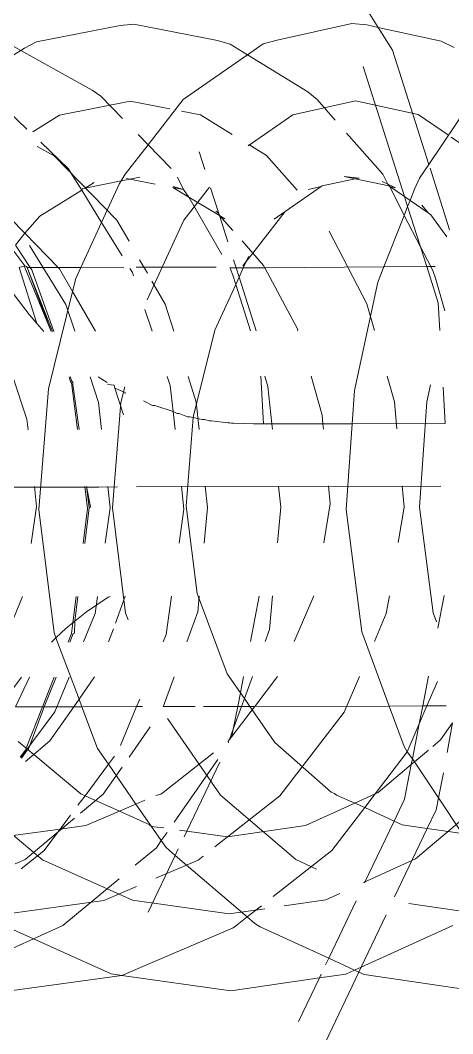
# Model space of a CAD drawing. Header units: millimetres. Extents: x 567392 to 582402, y 4512800 to 4518063.
# Drawn here: x 575580.778 to 575581.81, y 4514461.213 to 4514463.63 of the extents above; entities that cross this region are included whole.
import ezdxf

# ---------------------------------------------------------------- set-up
doc = ezdxf.new("R2010")
doc.units = ezdxf.units.MM
doc.layers.add('a_8', color=8, linetype='Continuous', lineweight=0)

# ---------------------------------------------------------------- blocks, each defined once
blk = doc.blocks.new('A$C4A613EE6')
for p, q in [((531.69, -428.44), (532.115, -427.824)), ((547.807, -427.984), (548.903, -429.287)), ((550.201, -427.819), (549.964, -429.452)), ((552.049, -427.848), (551.663, -430.512)), ((532.342, -428.97), (530.911, -428.008)), ((548.297, -428.174), (547.448, -428.742)), ((548.297, -428.174), (548.176, -429.009)), ((529.403, -428.677), (529.556, -428.364)), ((545.657, -428.406), (546.066, -428.691)), ((546.365, -428.531), (545.657, -428.406)), ((550.489, -428.395), (551.485, -430.588)), ((529.077, -430.179), (529.403, -428.677)), ((531.151, -429.223), (531.647, -428.503)), ((533.899, -428.474), (532.435, -428.941)), ((533.547, -428.92), (534.069, -428.542)), ((535.054, -428.809), (535.835, -428.588)), ((536.303, -428.71), (535.64, -428.748)), ((538.521, -428.579), (537.654, -428.633)), ((538.526, -430.802), (538.521, -428.579)), ((540.017, -428.683), (540.033, -435.95)), ((543.398, -428.754), (542.624, -428.603)), ((545.255, -428.554), (545.256, -429.017)), ((546.066, -428.691), (546.223, -428.877)), ((547.448, -428.742), (546.848, -428.625)), ((533.547, -428.92), (533.5, -428.988)), ((534.306, -429.173), (534.779, -428.927)), ((534.778, -428.822), (534.779, -428.927)), ((534.779, -428.927), (534.894, -428.867)), ((534.779, -428.927), (534.78, -429.022)), ((535.64, -428.748), (534.78, -429.022)), ((534.894, -428.867), (535.054, -428.809)), ((538, -429.016), (537.598, -428.93)), ((543.033, -428.866), (540.513, -429.192)), ((543.249, -428.786), (543.033, -428.866)), ((544.675, -428.767), (545.256, -429.017)), ((547.448, -428.742), (546.591, -429.315)), ((547.733, -428.798), (547.448, -428.742)), ((548.176, -429.009), (547.733, -428.798)), ((532.342, -428.97), (529.622, -429.836)), ((532.67, -429.191), (532.342, -428.97)), ((532.929, -429.312), (532.67, -429.191)), ((533.202, -429.42), (533.5, -428.988)), ((533.5, -428.988), (533.312, -429.135)), ((534.306, -429.173), (533.347, -429.478)), ((533.558, -429.561), (534.306, -429.173)), ((534.78, -429.022), (534.306, -429.173)), ((534.78, -429.022), (534.787, -430.048)), ((540.513, -429.192), (538, -429.016)), ((545.256, -429.117), (544.547, -428.978)), ((545.256, -429.017), (545.679, -429.199)), ((545.256, -429.017), (545.256, -429.117)), ((545.679, -429.199), (545.256, -429.117)), ((545.256, -429.117), (545.258, -429.917)), ((546.312, -428.983), (546.591, -429.315)), ((548.176, -429.009), (548.09, -429.605)), ((549.807, -429.788), (548.176, -429.009)), ((530.825, -430.723), (531.151, -429.223)), ((533.202, -429.42), (532.929, -429.312)), ((533.111, -429.553), (533.202, -429.42)), ((533.347, -429.478), (533.202, -429.42)), ((545.679, -429.199), (546.349, -429.488)), ((546.519, -429.364), (545.679, -429.199)), ((546.519, -429.364), (546.349, -429.488)), ((546.591, -429.315), (546.519, -429.364)), ((546.654, -429.39), (546.519, -429.364)), ((546.591, -429.315), (546.654, -429.39)), ((546.654, -429.39), (547.317, -430.178)), ((547.479, -429.551), (546.654, -429.39)), ((548.903, -429.287), (549.467, -430.527)), ((533.111, -429.553), (530.009, -430.54)), ((532.87, -429.903), (533.111, -429.553)), ((532.87, -429.903), (533.558, -429.561)), ((533.347, -429.478), (533.111, -429.553)), ((533.558, -429.561), (533.347, -429.478)), ((534.787, -430.048), (533.558, -429.561)), ((540.005, -429.608), (540.514, -429.561)), ((540.514, -429.561), (541.362, -429.703)), ((546.222, -429.562), (545.258, -429.917)), ((546.349, -429.488), (546.222, -429.562)), ((546.349, -429.488), (547.352, -430.254)), ((548, -429.799), (547.479, -429.551)), ((548.09, -429.605), (548, -429.799)), ((529.622, -429.836), (529.077, -430.179)), ((532.899, -429.77), (532.811, -429.949)), ((532.811, -429.949), (532.87, -429.903)), ((532.853, -429.927), (532.87, -429.903)), ((532.87, -429.903), (532.899, -429.77)), ((537.389, -429.967), (538.003, -429.793)), ((538.003, -429.793), (538.65, -429.733)), ((542.627, -429.914), (543.054, -429.986)), ((545.258, -429.917), (543.492, -430.567)), ((545.258, -429.917), (545.265, -433.125)), ((548, -429.799), (547.676, -430.502)), ((549.477, -430.504), (548, -429.799)), ((531.595, -430.935), (532.575, -430.072)), ((532.575, -430.072), (532.811, -429.949)), ((532.689, -430.732), (532.853, -429.927)), ((532.811, -429.949), (532.746, -430.083)), ((535.147, -430.191), (534.787, -430.048)), ((534.787, -430.048), (534.805, -432.887)), ((543.054, -429.986), (543.715, -430.27)), ((551.485, -430.588), (550.236, -429.992)), ((529.077, -430.179), (524.459, -433.09)), ((529.017, -430.454), (529.077, -430.179)), ((537.732, -430.747), (535.147, -430.191)), ((535.667, -430.453), (536.306, -430.272)), ((547.317, -430.178), (547.352, -430.254)), ((547.352, -430.254), (547.57, -430.734)), ((547.352, -430.254), (547.676, -430.502)), ((528.982, -430.81), (529.017, -430.454)), ((532.668, -430.636), (532.633, -430.991)), ((532.689, -430.732), (532.668, -430.636)), ((533.935, -431.352), (535.667, -430.453)), ((543.492, -430.567), (540.569, -430.944)), ((544.551, -430.63), (545.4, -430.995)), ((547.676, -430.502), (547.57, -430.734)), ((547.676, -430.502), (548.705, -431.289)), ((551.485, -430.588), (551.556, -430.745)), ((551.602, -430.644), (551.485, -430.588)), ((551.602, -430.644), (551.556, -430.745)), ((551.663, -430.512), (551.602, -430.644)), ((553.269, -431.44), (551.602, -430.644)), ((529.378, -432.591), (528.982, -430.81)), ((531.158, -432.221), (530.825, -430.723)), ((532.633, -430.991), (532.689, -430.732)), ((532.85, -431.515), (532.689, -430.732)), ((538.526, -430.802), (537.732, -430.747)), ((540.569, -430.944), (538.526, -430.802)), ((538.527, -431.501), (538.526, -430.802)), ((547.57, -430.734), (547.384, -431.176)), ((547.57, -430.734), (548.106, -431.914)), ((551.272, -431.361), (549.906, -430.709)), ((551.556, -430.745), (551.272, -431.361)), ((551.556, -430.745), (551.65, -430.952)), ((545.4, -430.995), (547.402, -432.526)), ((549.726, -431.099), (549.878, -431.433)), ((551.65, -430.952), (551.742, -431.585)), ((530.798, -431.637), (531.285, -431.208)), ((540.009, -431.363), (540.44, -431.323)), ((540.44, -431.323), (541.366, -431.478)), ((547.31, -431.299), (546.127, -432.649)), ((547.346, -431.221), (547.31, -431.299)), ((547.384, -431.176), (547.346, -431.221)), ((548.705, -431.289), (549.801, -432.687)), ((551.272, -431.361), (550.519, -432.998)), ((551.428, -431.435), (551.272, -431.361)), ((532.85, -431.515), (532.869, -431.543)), ((532.869, -431.543), (532.938, -431.851)), ((533.463, -432.402), (532.869, -431.543)), ((537.393, -431.782), (538.325, -431.519)), ((538.325, -431.519), (538.527, -431.501)), ((538.527, -431.501), (538.654, -431.489)), ((538.53, -432.717), (538.527, -431.501)), ((549.878, -431.433), (550.023, -432.427)), ((551.742, -431.585), (551.649, -431.541)), ((551.742, -431.585), (552.05, -433.698)), ((552.778, -432.079), (551.742, -431.585)), ((530.612, -431.856), (530.798, -431.637)), ((542.631, -431.72), (543.719, -432.188)), ((549.144, -431.649), (548.914, -432.148)), ((529.726, -433.302), (530.612, -431.856)), ((534.805, -432.887), (536.279, -432.096)), ((536.311, -432.105), (536.279, -432.096)), ((548.106, -431.914), (548.378, -433.779)), ((531.898, -433.287), (531.158, -432.221)), ((532.127, -432.846), (532.959, -432.113)), ((548.914, -432.148), (547.38, -433.946)), ((533.463, -432.402), (533.646, -432.66)), ((534.456, -433.175), (533.463, -432.402)), ((540.012, -432.558), (540.514, -432.504)), ((540.514, -432.504), (541.368, -432.583)), ((547.402, -432.526), (548.617, -434.076)), ((529.465, -432.927), (529.378, -432.591)), ((537.395, -432.89), (537.642, -432.812)), ((537.642, -432.812), (538.53, -432.717)), ((538.53, -432.717), (538.657, -432.703)), ((538.53, -432.916), (538.53, -432.717)), ((542.633, -432.7), (543.43, -432.774)), ((543.43, -432.774), (543.721, -432.879)), ((544.555, -432.583), (545.265, -433.125)), ((546.127, -432.649), (545.348, -433.188)), ((529.726, -433.302), (529.465, -432.927)), ((531.87, -433.265), (532.127, -432.846)), ((534.456, -433.175), (534.75, -432.916)), ((534.75, -432.916), (534.805, -432.887)), ((534.805, -432.887), (534.809, -433.401)), ((537.395, -432.981), (538.53, -432.916)), ((538.531, -433.157), (538.53, -432.916)), ((542.634, -433.02), (543.721, -433.232)), ((550.021, -432.967), (550.286, -433.306)), ((550.09, -432.886), (550.214, -433.739)), ((550.445, -433.121), (550.519, -432.998)), ((529.476, -433.71), (529.726, -433.302)), ((530.609, -434.574), (529.726, -433.302)), ((534.168, -433.428), (534.456, -433.175)), ((534.655, -433.33), (534.456, -433.175)), ((534.655, -433.33), (534.537, -433.276)), ((535.03, -433.502), (536.313, -433.094)), ((535.204, -433.582), (536.313, -433.232)), ((538.512, -433.632), (538.531, -433.157)), ((544.557, -433.183), (545.08, -433.374)), ((545.265, -433.245), (545.08, -433.374)), ((545.265, -433.125), (545.348, -433.188)), ((545.265, -433.125), (545.265, -433.245)), ((545.348, -433.188), (545.265, -433.245)), ((545.265, -433.245), (545.266, -433.441)), ((545.348, -433.188), (545.988, -433.675)), ((550.445, -433.121), (550.286, -433.306)), ((534.655, -433.33), (534.761, -433.412)), ((534.809, -433.401), (534.655, -433.33)), ((534.809, -433.401), (534.81, -433.572)), ((535.03, -433.502), (534.809, -433.401)), ((534.81, -433.572), (535.03, -433.502)), ((535.204, -433.582), (535.03, -433.502)), ((544.941, -433.47), (544.486, -433.785)), ((544.557, -433.395), (544.941, -433.47)), ((545.08, -433.374), (544.941, -433.47)), ((544.941, -433.47), (545.266, -433.534)), ((545.08, -433.374), (545.266, -433.441)), ((545.266, -433.441), (545.812, -433.64)), ((545.266, -433.441), (545.266, -433.534)), ((545.266, -433.534), (545.812, -433.64)), ((545.266, -433.534), (545.268, -434.354)), ((550.286, -433.306), (548.82, -435.026)), ((550.286, -433.306), (550.506, -433.586)), ((529.384, -434.012), (529.476, -433.71)), ((531.163, -434.419), (531.626, -433.663)), ((533.561, -433.97), (533.918, -433.648)), ((533.561, -433.97), (534.186, -433.771)), ((534.616, -433.634), (534.81, -433.572)), ((534.81, -433.572), (534.811, -433.724)), ((534.811, -433.724), (534.84, -433.707)), ((534.84, -433.707), (534.983, -433.652)), ((534.983, -433.652), (535.204, -433.582)), ((536.292, -434.082), (535.204, -433.582)), ((538.456, -434.157), (538.504, -433.771)), ((538.504, -433.718), (538.513, -433.684)), ((538.504, -433.771), (538.504, -433.718)), ((538.513, -433.684), (538.512, -433.632)), ((544.486, -433.785), (542.571, -434.505)), ((545.812, -433.64), (545.988, -433.675)), ((545.812, -433.64), (546.054, -433.728)), ((545.988, -433.675), (546.054, -433.728)), ((546.054, -433.728), (546.099, -433.763)), ((546.099, -433.763), (546.132, -433.757)), ((548.378, -433.779), (548.241, -434.749)), ((550.214, -433.739), (549.888, -436.046)), ((550.547, -433.642), (550.506, -433.586)), ((550.547, -433.642), (551.683, -436.302)), ((552.05, -433.698), (551.683, -436.302)), ((528.996, -436.016), (529.384, -434.012)), ((532.897, -434.181), (533.516, -433.984)), ((533.123, -434.698), (534.488, -433.91)), ((533.123, -434.698), (533.561, -433.97)), ((533.516, -433.984), (533.455, -434.056)), ((533.561, -433.97), (533.516, -433.984)), ((533.641, -433.837), (533.561, -433.97)), ((547.38, -433.946), (545.557, -435.208)), ((546.532, -434.005), (548.029, -435.051)), ((546.593, -433.963), (548.241, -434.749)), ((533.668, -434.817), (532.882, -434.204)), ((534.79, -434.048), (534.794, -435.956)), ((538.337, -434.591), (536.292, -434.082)), ((538.422, -434.327), (538.456, -434.21)), ((538.456, -434.21), (538.456, -434.157)), ((540.016, -434.312), (540.524, -434.257)), ((540.524, -434.257), (541.372, -434.336)), ((546.374, -434.114), (547.319, -435.316)), ((531.074, -434.877), (531.163, -434.419)), ((532.046, -434.452), (532.466, -434.318)), ((538.008, -434.527), (538.661, -434.457)), ((538.376, -434.594), (538.422, -434.38)), ((538.422, -434.38), (538.422, -434.327)), ((542.571, -434.505), (540.489, -434.765)), ((542.637, -434.453), (543.01, -434.487)), ((543.01, -434.487), (543.725, -434.747)), ((548.836, -434.355), (548.933, -434.479)), ((548.933, -434.479), (549.364, -435.489)), ((530.791, -434.832), (530.609, -434.574)), ((532.892, -435.083), (533.123, -434.698)), ((532.942, -434.826), (533.123, -434.698)), ((537.399, -434.72), (538.008, -434.527)), ((538.285, -434.928), (538.361, -434.73)), ((538.376, -434.594), (538.337, -434.591)), ((538.361, -434.677), (538.376, -434.594)), ((538.361, -434.73), (538.361, -434.677)), ((540.489, -434.765), (538.376, -434.594)), ((545.268, -434.549), (545.27, -435.316)), ((548.241, -434.749), (548.216, -434.922)), ((548.241, -434.749), (548.374, -434.813)), ((531.872, -435.673), (530.791, -434.832)), ((532.65, -434.971), (532.942, -434.826)), ((532.942, -434.826), (532.867, -435.071)), ((532.892, -435.083), (532.942, -434.826)), ((535.574, -435.692), (533.668, -434.817)), ((538.238, -435.073), (538.285, -434.98)), ((538.285, -434.98), (538.285, -434.928)), ((540.017, -434.878), (540.56, -434.818)), ((540.56, -434.818), (541.373, -434.934)), ((548.664, -434.951), (548.82, -435.026)), ((530.837, -436.104), (531.02, -435.156)), ((531.872, -435.673), (532.438, -435.12)), ((535.671, -435.265), (536.317, -435.061)), ((537.4, -435.215), (537.618, -435.142)), ((537.618, -435.142), (538.238, -435.073)), ((538.094, -435.514), (538.238, -435.073)), ((538.238, -435.073), (538.662, -435.027)), ((542.638, -435.113), (543.553, -435.243)), ((544.561, -435.051), (545.279, -435.312)), ((548.272, -435.221), (548.468, -435.358)), ((548.82, -435.026), (548.633, -435.244)), ((548.82, -435.026), (550.175, -435.672)), ((535.125, -435.58), (535.671, -435.265)), ((543.553, -435.243), (543.726, -435.314)), ((547.319, -435.316), (547.36, -435.372)), ((547.36, -435.372), (547.394, -435.491)), ((548.468, -435.358), (548.124, -435.596)), ((548.164, -435.295), (548.136, -435.533)), ((548.633, -435.244), (548.468, -435.358)), ((548.468, -435.358), (548.635, -435.474)), ((548.635, -435.474), (549.056, -435.98)), ((531.629, -435.91), (531.872, -435.673)), ((532.576, -436.221), (531.872, -435.673)), ((532.694, -436.106), (532.811, -435.501)), ((534.616, -435.875), (534.936, -435.69)), ((535.804, -435.749), (536.318, -435.577)), ((537.979, -435.784), (538.094, -435.567)), ((538.094, -435.567), (538.094, -435.514)), ((545.755, -435.623), (546.476, -436.126)), ((548.1, -435.613), (547.595, -435.962)), ((548.1, -435.613), (547.765, -436.359)), ((548.124, -435.596), (548.1, -435.613)), ((548.1, -435.613), (548.114, -435.645)), ((548.136, -435.533), (548.124, -435.596)), ((532.647, -435.868), (532.694, -436.106)), ((545.09, -435.873), (545.271, -435.947)), ((545.271, -435.805), (545.271, -435.947)), ((545.271, -435.947), (546.202, -436.329)), ((545.271, -435.947), (545.274, -437.254)), ((547.595, -435.962), (546.647, -436.618)), ((547.505, -435.751), (547.595, -435.962)), ((547.595, -435.962), (547.765, -436.359)), ((549.562, -435.951), (549.895, -436.731)), ((529.027, -436.34), (528.996, -436.016)), ((531.17, -437.788), (530.837, -436.104)), ((532.694, -436.106), (532.677, -436.192)), ((532.736, -436.319), (532.694, -436.106)), ((533.669, -436.421), (534.176, -436.128)), ((534.822, -436.106), (534.919, -436.046)), ((534.919, -436.046), (535.001, -436.019)), ((543.204, -436.15), (543.041, -436.211)), ((549.888, -436.046), (548.923, -438.195)), ((529.422, -438.338), (529.027, -436.34)), ((530.717, -436.8), (531.244, -436.286)), ((532.135, -437.918), (533.669, -436.421)), ((532.736, -436.319), (532.576, -436.221)), ((532.799, -436.358), (532.736, -436.319)), ((532.906, -437.177), (532.736, -436.319)), ((533.725, -436.783), (532.799, -436.358)), ((533.725, -436.783), (534.526, -436.289)), ((534.795, -436.248), (534.797, -437.275)), ((538.016, -436.321), (537.646, -436.229)), ((537.675, -436.464), (537.778, -436.219)), ((537.675, -436.464), (538.311, -436.263)), ((537.778, -436.219), (537.805, -436.222)), ((540.529, -436.525), (538.016, -436.321)), ((540.034, -436.402), (540.035, -436.849)), ((543.041, -436.211), (540.529, -436.525)), ((542.641, -436.219), (543.283, -436.453)), ((546.718, -436.295), (547.361, -436.744)), ((547.765, -436.359), (547.397, -437.178)), ((547.765, -436.359), (548.107, -437.16)), ((549.376, -436.364), (550.494, -437.706)), ((551.641, -436.558), (551.662, -436.446)), ((551.683, -436.302), (551.662, -436.446)), ((551.683, -436.302), (552.074, -439.143)), ((537.404, -436.862), (537.542, -436.651)), ((537.579, -436.641), (537.597, -436.555)), ((537.597, -436.555), (537.608, -436.485)), ((537.608, -436.485), (537.675, -436.464)), ((540.021, -436.633), (540.529, -436.577)), ((540.529, -436.577), (541.377, -436.697)), ((542.663, -436.622), (542.642, -436.582)), ((543.008, -437.141), (542.663, -436.622)), ((543.419, -436.502), (543.729, -436.615)), ((546.647, -436.618), (546.269, -436.879)), ((546.457, -436.476), (546.647, -436.618)), ((546.647, -436.618), (547.397, -437.178)), ((550.809, -438.41), (551.641, -436.558)), ((530.569, -437.007), (530.717, -436.8)), ((532.956, -437.258), (533.725, -436.783)), ((534.797, -437.275), (533.725, -436.783)), ((535.375, -437.474), (536.321, -436.928)), ((537.404, -437.059), (538.019, -436.853)), ((538.019, -436.853), (538.666, -436.782)), ((540.035, -436.849), (540.044, -440.994)), ((542.642, -436.877), (543.05, -436.935)), ((546.269, -436.879), (545.274, -437.254)), ((547.361, -436.744), (547.81, -437.283)), ((549.895, -436.731), (550.226, -439.137)), ((529.626, -438.71), (530.569, -437.007)), ((532.77, -436.957), (532.906, -437.177)), ((540.022, -437.144), (540.508, -437.049)), ((540.022, -437.144), (540.533, -437.077)), ((540.022, -437.18), (540.544, -437.118)), ((540.508, -437.049), (540.533, -437.077)), ((540.533, -437.077), (541.378, -437.185)), ((540.544, -437.118), (541.378, -437.226)), ((543.232, -437.421), (543.008, -437.141)), ((543.05, -436.935), (543.73, -437.213)), ((544.565, -436.951), (545.095, -437.321)), ((548.107, -437.16), (548.191, -437.771)), ((532.604, -437.475), (532.956, -437.258)), ((532.906, -437.177), (532.918, -437.239)), ((532.956, -437.258), (532.918, -437.239)), ((533.575, -438.259), (532.956, -437.258)), ((535.06, -437.396), (534.797, -437.275)), ((534.797, -437.275), (534.798, -437.821)), ((535.375, -437.474), (535.06, -437.396)), ((537.548, -437.503), (538.667, -437.357)), ((537.587, -437.47), (538.667, -437.321)), ((542.643, -437.346), (543.232, -437.421)), ((542.643, -437.389), (543.27, -437.469)), ((545.095, -437.321), (543.63, -437.873)), ((545.274, -437.254), (545.095, -437.321)), ((545.095, -437.321), (545.275, -437.447)), ((545.274, -437.254), (545.275, -437.447)), ((547.352, -437.277), (546.412, -438.404)), ((547.397, -437.178), (547.352, -437.277)), ((547.397, -437.178), (547.625, -437.348)), ((531.815, -438.236), (532.447, -437.575)), ((532.447, -437.575), (532.604, -437.475)), ((534.279, -438.502), (535.682, -437.636)), ((534.832, -437.788), (535.375, -437.474)), ((537.694, -438.052), (535.375, -437.474)), ((535.682, -437.636), (536.322, -437.421)), ((537.405, -437.523), (537.488, -437.507)), ((537.405, -437.56), (537.535, -437.527)), ((537.488, -437.507), (537.545, -437.467)), ((537.535, -437.527), (537.548, -437.503)), ((537.545, -437.467), (537.587, -437.47)), ((543.232, -437.421), (543.523, -437.433)), ((543.27, -437.469), (543.232, -437.421)), ((543.27, -437.469), (543.528, -437.503)), ((543.398, -437.63), (543.27, -437.469)), ((543.63, -437.873), (543.398, -437.63)), ((543.523, -437.433), (543.526, -437.459)), ((543.526, -437.459), (543.731, -437.54)), ((543.528, -437.503), (543.731, -437.583)), ((544.566, -437.556), (545.393, -437.895)), ((545.275, -437.447), (546.087, -438.015)), ((545.275, -437.447), (545.276, -438.151)), ((547.858, -437.522), (548.191, -437.771)), ((547.933, -437.432), (548.915, -438.61)), ((531.565, -438.426), (531.17, -437.788)), ((533.983, -438.616), (534.798, -437.821)), ((534.798, -437.821), (534.832, -437.788)), ((534.798, -437.821), (534.8, -438.486)), ((543.63, -437.873), (543.511, -437.917)), ((543.732, -437.98), (543.63, -437.873)), ((544.567, -437.871), (545.276, -438.151)), ((545.393, -437.895), (546.486, -438.712)), ((548.191, -437.771), (548.378, -439.131)), ((548.191, -437.771), (548.713, -438.16)), ((550.494, -437.706), (550.809, -438.41)), ((531.912, -438.322), (532.135, -437.918)), ((534.8, -438.563), (536.323, -437.955)), ((536.323, -437.985), (534.8, -438.563)), ((534.8, -438.612), (536.323, -437.985)), ((534.86, -438.447), (536.323, -437.922)), ((540.569, -438.284), (537.694, -438.052)), ((543.511, -437.917), (540.569, -438.284)), ((544.567, -437.913), (545.276, -438.193)), ((546.087, -438.015), (546.412, -438.404)), ((529.571, -438.62), (529.422, -438.338)), ((533.983, -438.616), (533.575, -438.259)), ((536.134, -438.328), (534.8, -438.752)), ((535.924, -438.514), (536.134, -438.328)), ((536.134, -438.328), (536.324, -438.159)), ((540.025, -438.388), (540.498, -438.336)), ((540.498, -438.336), (541.381, -438.461)), ((545.276, -438.151), (546.303, -438.533)), ((545.276, -438.151), (545.276, -438.193)), ((545.276, -438.193), (546.263, -438.582)), ((545.276, -438.193), (545.278, -438.841)), ((548.923, -438.195), (547.384, -440.038)), ((548.713, -438.16), (549.141, -438.7)), ((529.626, -438.71), (529.571, -438.62)), ((530.638, -439.469), (531.502, -438.564)), ((533.626, -438.965), (533.983, -438.616)), ((534.268, -438.836), (533.983, -438.616)), ((534.268, -438.836), (534.8, -438.486)), ((534.727, -438.642), (534.759, -438.616)), ((534.759, -438.616), (534.775, -438.573)), ((534.759, -438.616), (534.8, -438.612)), ((534.759, -438.616), (534.8, -438.752)), ((534.775, -438.573), (534.8, -438.563)), ((534.8, -438.486), (534.86, -438.447)), ((534.8, -438.486), (534.8, -438.563)), ((535.417, -438.893), (535.924, -438.514)), ((537.408, -438.903), (538.419, -438.564)), ((538.419, -438.564), (538.67, -438.536)), ((545.278, -438.841), (544.568, -438.502)), ((546.263, -438.582), (546.104, -438.772)), ((546.309, -438.56), (546.263, -438.582)), ((546.263, -438.582), (546.308, -438.6)), ((546.412, -438.404), (546.303, -438.533)), ((546.303, -438.533), (546.309, -438.56)), ((546.308, -438.6), (546.477, -438.723)), ((546.309, -438.56), (546.498, -438.698)), ((546.412, -438.404), (546.577, -438.603)), ((548.915, -438.61), (549.02, -438.845)), ((550.493, -439.113), (550.809, -438.41)), ((550.809, -438.41), (551.668, -440.328)), ((529.431, -439.063), (529.626, -438.71)), ((530.392, -439.947), (529.626, -438.71)), ((534.409, -438.877), (534.727, -438.642)), ((542.646, -438.667), (543.734, -439.113)), ((544.813, -438.878), (544.569, -438.697))]:
    blk.add_line(p, q)

msp = doc.modelspace()

# ---------------------------------------------------------------- block references
at = {"layer": 'a_8', "xscale": 0.09999999999999998, "yscale": 0.09999999999999998, "zscale": 0.09999999999999998, "rotation": 270}
msp.add_blockref('A$C4A613EE6', (575624.6503, 4514516.5203), dxfattribs=at)

doc.saveas('drawing.dxf')
